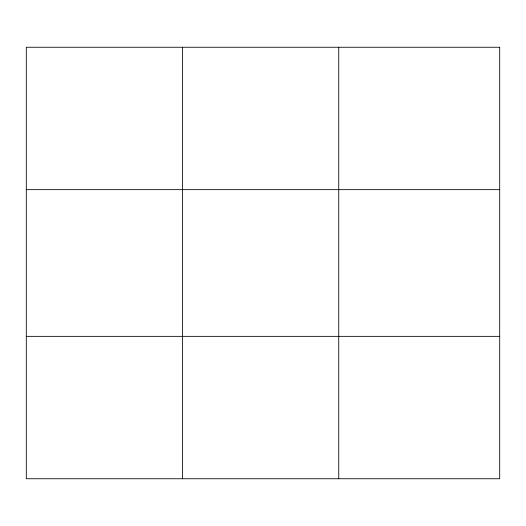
<?xml version="1.0" encoding="UTF-8"?>
<svg xmlns="http://www.w3.org/2000/svg" width="526" height="526" viewBox="0 0 526 526"><rect width="100%" height="100%" fill="white"/><g stroke="black" fill="none" stroke-linecap="round" stroke-linejoin="round"><path stroke-width="0.79" d="M182.522 478.745L182.522 47.255M338.744 478.745L338.744 47.255M26.3 189.649L499.7 189.649M26.3 336.351L499.7 336.351M499.7 47.255L499.7 478.745L26.3 478.745L26.3 47.255L499.7 47.255"/></g></svg>
